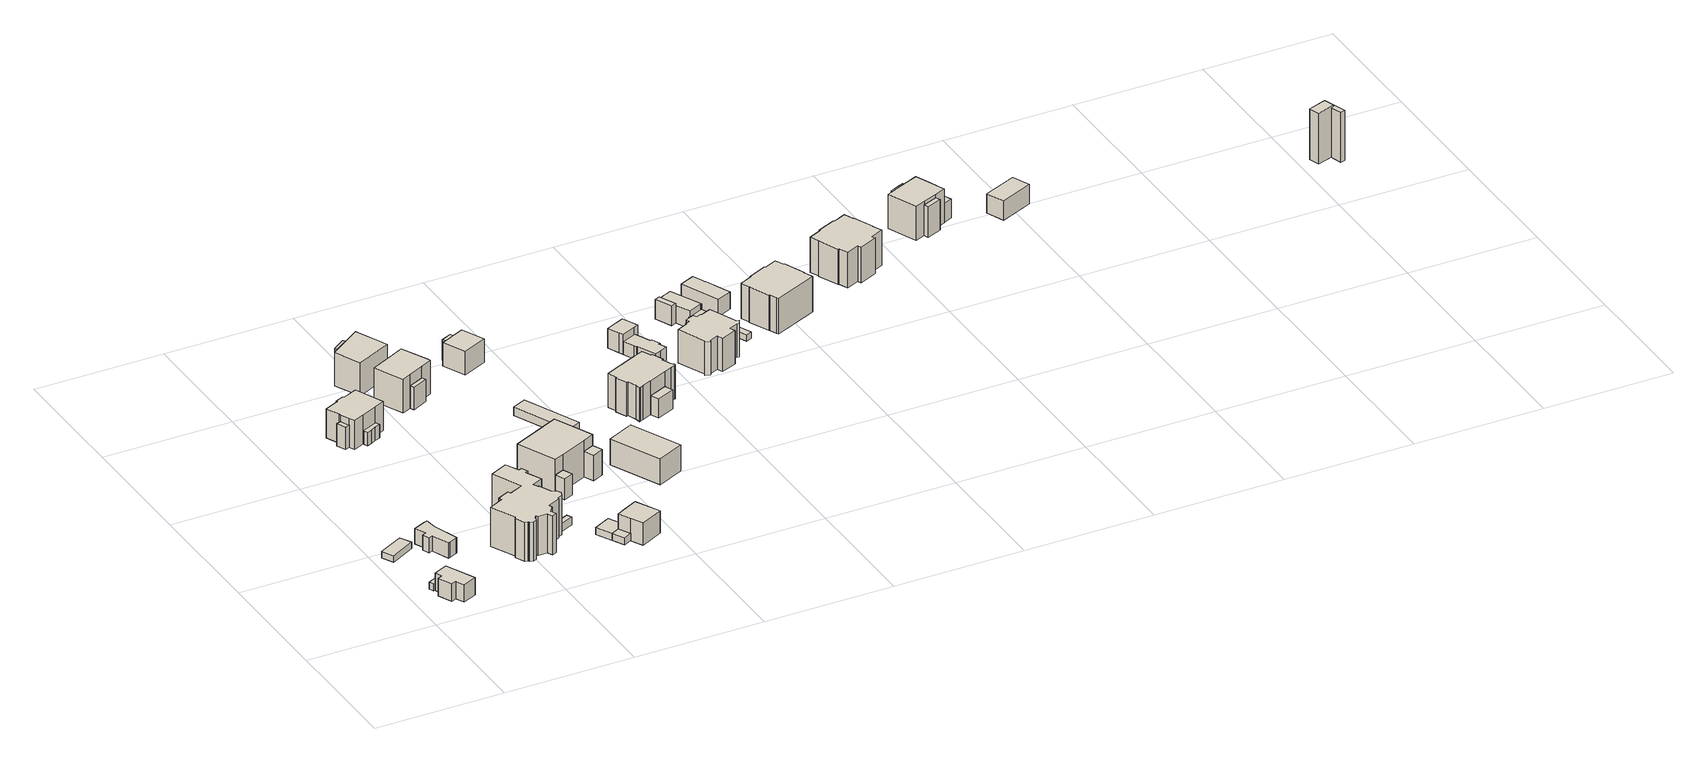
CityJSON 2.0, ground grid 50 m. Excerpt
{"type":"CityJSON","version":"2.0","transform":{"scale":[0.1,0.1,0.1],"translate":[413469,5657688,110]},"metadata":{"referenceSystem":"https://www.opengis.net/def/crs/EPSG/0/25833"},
"CityObjects":{
"building1":{"type":"Building","attributes":{"Dachtyp_tdc":"tdcPolyFlatRoof","Gemeindeschluessel":14612000,"Dachneigung":20.56,"QualitaetDacherkennung":29,"Geometrietyp2DReferenz":"3000","measuredHeight":3.52,"function":"31001_9998","roofType":"2100"},"geometry":[{"type":"Solid","lod":"1","boundaries":[[[[0,1,2,3,4]],[[5,6,7,8,9]],[[4,6,5,0]],[[3,7,6,4]],[[2,8,7,3]],[[1,9,8,2]],[[0,5,9,1]]]]}]},
"building2":{"type":"Building","attributes":{"Dachtyp_tdc":"tdcFreeFormRoof","Gemeindeschluessel":14612000,"Dachneigung":43.77,"QualitaetDacherkennung":44,"Geometrietyp2DReferenz":"3000","measuredHeight":8.35,"function":"31001_9998","roofType":"5000"},"geometry":[{"type":"Solid","lod":"1","boundaries":[[[[10,11,12,13,14,15,16,17,18]],[[19,20,9,8,21,22,23,24,25]],[[18,20,19,10]],[[17,9,20,18]],[[16,8,9,17]],[[15,21,8,16]],[[14,22,21,15]],[[13,23,22,14]],[[12,24,23,13]],[[11,25,24,12]],[[10,19,25,11]]]]}]},
"building3":{"type":"Building","attributes":{"Dachtyp_tdc":"tdcPolyFlatRoof","Gemeindeschluessel":14612000,"Dachneigung":4.16,"QualitaetDacherkennung":84,"Geometrietyp2DReferenz":"3000","measuredHeight":2.91,"function":"31001_9998","roofType":"2100"},"geometry":[{"type":"Solid","lod":"1","boundaries":[[[[26,27,28,29]],[[30,31,32,33]],[[29,31,30,26]],[[28,32,31,29]],[[27,33,32,28]],[[26,30,33,27]]]]}]},
"building4":{"type":"Building","attributes":{"Dachtyp_tdc":"tdcHipRoof","Gemeindeschluessel":14612000,"Dachneigung":20.21,"QualitaetDacherkennung":88,"Geometrietyp2DReferenz":"3000","measuredHeight":6.86,"function":"31001_9998","roofType":"3200"},"geometry":[{"type":"Solid","lod":"1","boundaries":[[[[34,35,36,37,38,39,40,41,42,43,44,45,46,47]],[[48,49,50,51,52,53,54,55,56,57,58,59,60,61]],[[47,49,48,34]],[[46,50,49,47]],[[45,51,50,46]],[[44,52,51,45]],[[43,53,52,44]],[[42,54,53,43]],[[41,55,54,42]],[[40,56,55,41]],[[39,57,56,40]],[[38,58,57,39]],[[37,59,58,38]],[[36,60,59,37]],[[35,61,60,36]],[[34,48,61,35]]]]}]},
"building5":{"type":"Building","attributes":{"Dachtyp_tdc":"tdcFreeFormRoof","Gemeindeschluessel":14612000,"Dachneigung":15.91,"QualitaetDacherkennung":22,"Geometrietyp2DReferenz":"3000","measuredHeight":18.52,"function":"31001_9998","roofType":"5000"},"geometry":[{"type":"Solid","lod":"1","boundaries":[[[[62,63,64,65,66,67,68,69,70,71,72,73,74,75,76,77,78,79,80,81,82,83,84,85,86,87,88,89,90,91,92,93,94,95,96,97,98,99,100,101,102]],[[103,104,105,106,107,108,109,110,111,112,113,114,115,116,117,118,119,120,121,122,123,124,125,126,127,128,129,130,131,132,133,134,135,136,137,138,139,140,141,142,143]],[[102,104,103,62]],[[101,105,104,102]],[[100,106,105,101]],[[99,107,106,100]],[[98,108,107,99]],[[97,109,108,98]],[[96,110,109,97]],[[95,111,110,96]],[[94,112,111,95]],[[93,113,112,94]],[[92,114,113,93]],[[91,115,114,92]],[[90,116,115,91]],[[89,117,116,90]],[[88,118,117,89]],[[87,119,118,88]],[[86,120,119,87]],[[85,121,120,86]],[[84,122,121,85]],[[83,123,122,84]],[[82,124,123,83]],[[81,125,124,82]],[[80,126,125,81]],[[79,127,126,80]],[[78,128,127,79]],[[77,129,128,78]],[[76,130,129,77]],[[75,131,130,76]],[[74,132,131,75]],[[73,133,132,74]],[[72,134,133,73]],[[71,135,134,72]],[[70,136,135,71]],[[69,137,136,70]],[[68,138,137,69]],[[67,139,138,68]],[[66,140,139,67]],[[65,141,140,66]],[[64,142,141,65]],[[63,143,142,64]],[[62,103,143,63]]]]}]},
"building6":{"type":"Building","attributes":{"Gemeindeschluessel":14612000,"Geometrietyp2DReferenz":"3000","function":"31001_9998","roofType":"9999"},"children":["building6-1","building6-2","building6-3","building6-4"]},
"building6-1":{"type":"BuildingPart","attributes":{"Dachtyp_tdc":"tdcGableRoof","Dachneigung":26.02,"QualitaetDacherkennung":55,"Geometrietyp2DReferenz":"3000","measuredHeight":13.45,"roofType":"3100"},"parents":["building6"],"geometry":[{"type":"Solid","lod":"1","boundaries":[[[[144,145,146,147,148,149,150,151,152,153,154,155,156,157,158]],[[159,160,161,162,163,164,165,166,167,168,169,170,171,172,173]],[[158,160,159,144]],[[157,161,160,158]],[[156,162,161,157]],[[155,163,162,156]],[[154,164,163,155]],[[153,165,164,154]],[[152,166,165,153]],[[151,167,166,152]],[[150,168,167,151]],[[149,169,168,150]],[[148,170,169,149]],[[147,171,170,148]],[[146,172,171,147]],[[145,173,172,146]],[[144,159,173,145]]]]}]},
"building6-2":{"type":"BuildingPart","attributes":{"Dachtyp_tdc":"tdcFreeFormRoof","Dachneigung":41.97,"QualitaetDacherkennung":8,"Geometrietyp2DReferenz":"3000","measuredHeight":5.79,"roofType":"5000"},"parents":["building6"],"geometry":[{"type":"Solid","lod":"1","boundaries":[[[[174,175,176,177,178,179,180,181]],[[182,183,184,185,186,187,167,166]],[[181,183,182,174]],[[180,184,183,181]],[[179,185,184,180]],[[178,186,185,179]],[[177,187,186,178]],[[176,167,187,177]],[[175,166,167,176]],[[174,182,166,175]]]]}]},
"building6-3":{"type":"BuildingPart","attributes":{"Dachtyp_tdc":"tdcPolyFlatRoof","Dachneigung":24.09,"QualitaetDacherkennung":63,"Geometrietyp2DReferenz":"3000","measuredHeight":9.37,"roofType":"2100"},"parents":["building6"],"geometry":[{"type":"Solid","lod":"1","boundaries":[[[[188,189,190,191]],[[169,192,193,170]],[[191,192,169,188]],[[190,193,192,191]],[[189,170,193,190]],[[188,169,170,189]]]]}]},
"building6-4":{"type":"BuildingPart","attributes":{"Dachtyp_tdc":"tdcPolyFlatRoof","Dachneigung":41.76,"QualitaetDacherkennung":50,"Geometrietyp2DReferenz":"3000","measuredHeight":10.11,"roofType":"2100"},"parents":["building6"],"geometry":[{"type":"Solid","lod":"1","boundaries":[[[[194,195,196,197,198]],[[199,200,201,163,162]],[[198,200,199,194]],[[197,201,200,198]],[[196,163,201,197]],[[195,162,163,196]],[[194,199,162,195]]]]}]},
"building7":{"type":"Building","attributes":{"Dachtyp_tdc":"tdcPolyFlatRoof","Gemeindeschluessel":14612000,"Dachneigung":0,"QualitaetDacherkennung":54,"Geometrietyp2DReferenz":"3000","measuredHeight":3.07,"function":"31001_9998","roofType":"1000"},"geometry":[{"type":"Solid","lod":"1","boundaries":[[[[202,203,204,205]],[[206,114,113,207]],[[205,114,206,202]],[[204,113,114,205]],[[203,207,113,204]],[[202,206,207,203]]]]}]},
"building8":{"type":"Building","attributes":{"Dachtyp_tdc":"tdcPolyFlatRoof","Gemeindeschluessel":14612000,"Dachneigung":3.71,"QualitaetDacherkennung":49,"Geometrietyp2DReferenz":"3000","measuredHeight":2.91,"function":"31001_9998","roofType":"2100"},"geometry":[{"type":"Solid","lod":"1","boundaries":[[[[208,209,210,211]],[[212,213,214,215]],[[211,213,212,208]],[[210,214,213,211]],[[209,215,214,210]],[[208,212,215,209]]]]}]},
"building9":{"type":"Building","attributes":{"Dachtyp_tdc":"tdcPolyFlatRoof","Gemeindeschluessel":14612000,"Dachneigung":0,"QualitaetDacherkennung":72,"Geometrietyp2DReferenz":"3000","measuredHeight":2.84,"function":"31001_9998","roofType":"1000"},"geometry":[{"type":"Solid","lod":"1","boundaries":[[[[216,217,218,219,220]],[[221,222,223,224,225]],[[220,222,221,216]],[[219,223,222,220]],[[218,224,223,219]],[[217,225,224,218]],[[216,221,225,217]]]]}]},
"building10":{"type":"Building","attributes":{"Gemeindeschluessel":14612000,"Geometrietyp2DReferenz":"3000","function":"31001_9998","roofType":"9999"},"children":["building10-1","building10-2","building10-3"]},
"building10-1":{"type":"BuildingPart","attributes":{"Dachtyp_tdc":"tdcFreeFormRoof","Dachneigung":70.62,"QualitaetDacherkennung":31,"Geometrietyp2DReferenz":"3000","measuredHeight":10.01,"roofType":"5000"},"parents":["building10"],"geometry":[{"type":"Solid","lod":"1","boundaries":[[[[226,227,228,229]],[[230,231,232,233]],[[229,231,230,226]],[[228,232,231,229]],[[227,233,232,228]],[[226,230,233,227]]]]}]},
"building10-2":{"type":"BuildingPart","attributes":{"Dachtyp_tdc":"tdcCutGableRoof","Dachneigung":3.38,"QualitaetDacherkennung":76,"Geometrietyp2DReferenz":"3000","measuredHeight":12.92,"roofType":"9999"},"parents":["building10"],"geometry":[{"type":"Solid","lod":"1","boundaries":[[[[234,235,236,237]],[[238,239,240,241]],[[237,238,241,234]],[[236,239,238,237]],[[235,240,239,236]],[[234,241,240,235]]]]}]},
"building10-3":{"type":"BuildingPart","attributes":{"Dachtyp_tdc":"tdcTentRoof","Dachneigung":30.17,"QualitaetDacherkennung":74,"Geometrietyp2DReferenz":"3000","measuredHeight":15.48,"roofType":"3500"},"parents":["building10"],"geometry":[{"type":"Solid","lod":"1","boundaries":[[[[242,243,244,245,246,247,248,249]],[[240,250,230,233,251,252,253,241]],[[248,250,240,249]],[[247,230,250,248]],[[246,233,230,247]],[[245,251,233,246]],[[244,252,251,245]],[[243,253,252,244]],[[242,241,253,243]],[[249,240,241,242]]]]}]},
"building11":{"type":"Building","attributes":{"Dachtyp_tdc":"tdcFreeFormRoof","Gemeindeschluessel":14612000,"Dachneigung":40.89,"QualitaetDacherkennung":74,"Geometrietyp2DReferenz":"3000","measuredHeight":11.17,"function":"31001_9998","roofType":"5000"},"geometry":[{"type":"Solid","lod":"1","boundaries":[[[[254,255,256,257,258,259]],[[260,261,225,224,262,263]],[[259,261,260,254]],[[258,225,261,259]],[[257,224,225,258]],[[256,262,224,257]],[[255,263,262,256]],[[254,260,263,255]]]]}]},
"building12":{"type":"Building","attributes":{"Gemeindeschluessel":14612000,"Geometrietyp2DReferenz":"3000","function":"31001_9998","roofType":"9999"},"children":["building12-1","building12-2","building12-3"]},
"building12-1":{"type":"BuildingPart","attributes":{"Dachtyp_tdc":"tdcPolyFlatRoof","Dachneigung":0,"QualitaetDacherkennung":44,"Geometrietyp2DReferenz":"3000","measuredHeight":8.91,"roofType":"1000"},"parents":["building12"],"geometry":[{"type":"Solid","lod":"1","boundaries":[[[[264,265,266,267]],[[268,269,270,271]],[[267,269,268,264]],[[266,270,269,267]],[[265,271,270,266]],[[264,268,271,265]]]]}]},
"building12-2":{"type":"BuildingPart","attributes":{"Dachtyp_tdc":"tdcTentRoof","Dachneigung":32.25,"QualitaetDacherkennung":84,"Geometrietyp2DReferenz":"3000","measuredHeight":15.64,"roofType":"3500"},"parents":["building12"],"geometry":[{"type":"Solid","lod":"1","boundaries":[[[[272,273,274,275,276,277,278,279]],[[280,281,282,283,268,271,284,285]],[[279,281,280,272]],[[278,282,281,279]],[[277,283,282,278]],[[276,268,283,277]],[[275,271,268,276]],[[274,284,271,275]],[[273,285,284,274]],[[272,280,285,273]]]]}]},
"building12-3":{"type":"BuildingPart","attributes":{"Dachtyp_tdc":"tdcFreeFormRoof","Dachneigung":70.34,"QualitaetDacherkennung":28,"Geometrietyp2DReferenz":"3000","measuredHeight":10.35,"roofType":"5000"},"parents":["building12"],"geometry":[{"type":"Solid","lod":"1","boundaries":[[[[286,287,288,289]],[[281,290,291,282]],[[289,290,281,286]],[[288,291,290,289]],[[287,282,291,288]],[[286,281,282,287]]]]}]},
"building13":{"type":"Building","attributes":{"Gemeindeschluessel":14612000,"Geometrietyp2DReferenz":"3000","function":"31001_9998","roofType":"9999"},"children":["building13-1","building13-2","building13-3"]},
"building13-1":{"type":"BuildingPart","attributes":{"Dachtyp_tdc":"tdcGableRoof","Dachneigung":64.77,"QualitaetDacherkennung":16,"Geometrietyp2DReferenz":"3000","measuredHeight":10.76,"roofType":"3100"},"parents":["building13"],"geometry":[{"type":"Solid","lod":"1","boundaries":[[[[292,293,294,295]],[[296,297,298,299]],[[295,297,296,292]],[[294,298,297,295]],[[293,299,298,294]],[[292,296,299,293]]]]}]},
"building13-2":{"type":"BuildingPart","attributes":{"Dachtyp_tdc":"tdcFreeFormRoof","Dachneigung":32.51,"QualitaetDacherkennung":11,"Geometrietyp2DReferenz":"3000","measuredHeight":10.85,"roofType":"5000"},"parents":["building13"],"geometry":[{"type":"Solid","lod":"1","boundaries":[[[[300,301,302,303]],[[304,305,306,307]],[[303,305,304,300]],[[302,306,305,303]],[[301,307,306,302]],[[300,304,307,301]]]]}]},
"building13-3":{"type":"BuildingPart","attributes":{"Dachtyp_tdc":"tdcHipRoof","Dachneigung":24.3,"QualitaetDacherkennung":69,"Geometrietyp2DReferenz":"3000","measuredHeight":16.59,"roofType":"3200"},"parents":["building13"],"geometry":[{"type":"Solid","lod":"1","boundaries":[[[[308,309,310,311,312,313]],[[314,304,307,296,299,315]],[[313,304,314,308]],[[312,307,304,313]],[[311,296,307,312]],[[310,299,296,311]],[[309,315,299,310]],[[308,314,315,309]]]]}]},
"building14":{"type":"Building","attributes":{"Dachtyp_tdc":"tdcPolyFlatRoof","Gemeindeschluessel":14612000,"Dachneigung":0,"QualitaetDacherkennung":86,"Geometrietyp2DReferenz":"3000","measuredHeight":3.41,"function":"31001_9998","roofType":"1000"},"geometry":[{"type":"Solid","lod":"1","boundaries":[[[[316,317,318,319]],[[320,321,322,323]],[[319,321,320,316]],[[318,322,321,319]],[[317,323,322,318]],[[316,320,323,317]]]]}]},
"building15":{"type":"Building","attributes":{"Dachtyp_tdc":"tdcHipRoof","Gemeindeschluessel":14612000,"Dachneigung":47.22,"QualitaetDacherkennung":74,"Geometrietyp2DReferenz":"3000","measuredHeight":13.51,"function":"31001_9998","roofType":"3200"},"geometry":[{"type":"Solid","lod":"1","boundaries":[[[[324,325,326,327]],[[328,329,330,331]],[[327,329,328,324]],[[326,330,329,327]],[[325,331,330,326]],[[324,328,331,325]]]]}]},
"building16":{"type":"Building","attributes":{"Gemeindeschluessel":14612000,"Geometrietyp2DReferenz":"3000","function":"31001_9998","roofType":"9999"},"children":["building16-1","building16-2"]},
"building16-1":{"type":"BuildingPart","attributes":{"Dachtyp_tdc":"tdcTentRoof","Dachneigung":36.42,"QualitaetDacherkennung":58,"Geometrietyp2DReferenz":"3000","measuredHeight":11.42,"roofType":"3500"},"parents":["building16"],"geometry":[{"type":"Solid","lod":"1","boundaries":[[[[332,333,334,335,336,337]],[[338,339,340,341,342,343]],[[337,339,338,332]],[[336,340,339,337]],[[335,341,340,336]],[[334,342,341,335]],[[333,343,342,334]],[[332,338,343,333]]]]}]},
"building16-2":{"type":"BuildingPart","attributes":{"Dachtyp_tdc":"tdcGableRoof","Dachneigung":28.04,"QualitaetDacherkennung":57,"Geometrietyp2DReferenz":"3000","measuredHeight":8.72,"roofType":"3100"},"parents":["building16"],"geometry":[{"type":"Solid","lod":"1","boundaries":[[[[344,345,346,347]],[[341,348,349,342]],[[347,348,341,344]],[[346,349,348,347]],[[345,342,349,346]],[[344,341,342,345]]]]}]},
"building17":{"type":"Building","attributes":{"Gemeindeschluessel":14612000,"Geometrietyp2DReferenz":"3000","function":"31001_9998","roofType":"9999"},"children":["building17-1","building17-2","building17-3"]},
"building17-1":{"type":"BuildingPart","attributes":{"Dachtyp_tdc":"tdcFreeFormRoof","Dachneigung":30.66,"QualitaetDacherkennung":20,"Geometrietyp2DReferenz":"3000","measuredHeight":8.19,"roofType":"5000"},"parents":["building17"],"geometry":[{"type":"Solid","lod":"1","boundaries":[[[[350,351,352,353,354,355,356,357]],[[358,359,360,361,362,363,364,365]],[[357,359,358,350]],[[356,360,359,357]],[[355,361,360,356]],[[354,362,361,355]],[[353,363,362,354]],[[352,364,363,353]],[[351,365,364,352]],[[350,358,365,351]]]]}]},
"building17-2":{"type":"BuildingPart","attributes":{"Dachtyp_tdc":"tdcHipRoof","Dachneigung":20.96,"QualitaetDacherkennung":72,"Geometrietyp2DReferenz":"3000","measuredHeight":15.05,"roofType":"3200"},"parents":["building17"],"geometry":[{"type":"Solid","lod":"1","boundaries":[[[[366,367,368,369,370,371,372,373,374,375,376,377,378,379,380,381,382,383,384,385,386,387,388,389,390]],[[391,392,393,394,395,396,397,398,399,400,401,402,364,362,403,404,405,406,407,408,409,410,411,412,413]],[[390,392,391,366]],[[389,393,392,390]],[[388,394,393,389]],[[387,395,394,388]],[[386,396,395,387]],[[385,397,396,386]],[[384,398,397,385]],[[383,399,398,384]],[[382,400,399,383]],[[381,401,400,382]],[[380,402,401,381]],[[379,364,402,380]],[[378,362,364,379]],[[377,403,362,378]],[[376,404,403,377]],[[375,405,404,376]],[[374,406,405,375]],[[373,407,406,374]],[[372,408,407,373]],[[371,409,408,372]],[[370,410,409,371]],[[369,411,410,370]],[[368,412,411,369]],[[367,413,412,368]],[[366,391,413,367]]]]}]},
"building17-3":{"type":"BuildingPart","attributes":{"Dachtyp_tdc":"tdcPolyFlatRoof","Dachneigung":19.64,"QualitaetDacherkennung":49,"Geometrietyp2DReferenz":"3000","measuredHeight":12.66,"roofType":"2100"},"parents":["building17"],"geometry":[{"type":"Solid","lod":"1","boundaries":[[[[414,415,416,417,418]],[[419,392,391,413,420]],[[418,392,419,414]],[[417,391,392,418]],[[416,413,391,417]],[[415,420,413,416]],[[414,419,420,415]]]]}]},
"building18":{"type":"Building","attributes":{"Gemeindeschluessel":14612000,"Geometrietyp2DReferenz":"3000","function":"31001_9998","roofType":"9999"},"children":["building18-1","building18-2"]},
"building18-1":{"type":"BuildingPart","attributes":{"Dachtyp_tdc":"tdcCutTentRoof","Dachneigung":61.1,"QualitaetDacherkennung":78,"Geometrietyp2DReferenz":"3000","measuredHeight":9.55,"roofType":"9999"},"parents":["building18"],"geometry":[{"type":"Solid","lod":"1","boundaries":[[[[421,422,423,424,425,426]],[[427,428,429,430,431,432]],[[426,427,432,421]],[[425,428,427,426]],[[424,429,428,425]],[[423,430,429,424]],[[422,431,430,423]],[[421,432,431,422]]]]}]},
"building18-2":{"type":"BuildingPart","attributes":{"Dachtyp_tdc":"tdcGableRoof","Dachneigung":17.95,"QualitaetDacherkennung":80,"Geometrietyp2DReferenz":"3000","measuredHeight":5.86,"roofType":"3100"},"parents":["building18"],"geometry":[{"type":"Solid","lod":"1","boundaries":[[[[433,434,435,436,437,438,439,440,441,442,443,444,445,446]],[[447,448,449,450,451,452,453,454,455,456,432,457,431,458]],[[446,448,447,433]],[[445,449,448,446]],[[444,450,449,445]],[[443,451,450,444]],[[442,452,451,443]],[[441,453,452,442]],[[440,454,453,441]],[[439,455,454,440]],[[438,456,455,439]],[[437,432,456,438]],[[436,457,432,437]],[[435,431,457,436]],[[434,458,431,435]],[[433,447,458,434]]]]}]},
"building19":{"type":"Building","attributes":{"Dachtyp_tdc":"tdcFreeFormRoof","Gemeindeschluessel":14612000,"Dachneigung":21.72,"QualitaetDacherkennung":67,"Geometrietyp2DReferenz":"3000","measuredHeight":14.67,"function":"31001_9998","roofType":"5000"},"geometry":[{"type":"Solid","lod":"1","boundaries":[[[[459,460,461,462,463,464,465,466,467,468,469,470,471,472,473,474,475,476,477,478,479,480]],[[481,482,483,484,485,486,487,488,489,490,491,492,493,494,495,496,497,498,499,500,501,502]],[[480,482,481,459]],[[479,483,482,480]],[[478,484,483,479]],[[477,485,484,478]],[[476,486,485,477]],[[475,487,486,476]],[[474,488,487,475]],[[473,489,488,474]],[[472,490,489,473]],[[471,491,490,472]],[[470,492,491,471]],[[469,493,492,470]],[[468,494,493,469]],[[467,495,494,468]],[[466,496,495,467]],[[465,497,496,466]],[[464,498,497,465]],[[463,499,498,464]],[[462,500,499,463]],[[461,501,500,462]],[[460,502,501,461]],[[459,481,502,460]]]]}]},
"building20":{"type":"Building","attributes":{"Gemeindeschluessel":14612000,"Geometrietyp2DReferenz":"3000","function":"31001_9998","roofType":"9999"},"children":["building20-1","building20-2","building20-3"]},
"building20-1":{"type":"BuildingPart","attributes":{"Dachtyp_tdc":"tdcFreeFormRoof","Dachneigung":57.49,"QualitaetDacherkennung":11,"Geometrietyp2DReferenz":"3000","measuredHeight":9.53,"roofType":"5000"},"parents":["building20"],"geometry":[{"type":"Solid","lod":"1","boundaries":[[[[503,504,505,506,507,508,509,510,511]],[[512,513,514,515,516,517,518,519,520]],[[511,513,512,503]],[[510,514,513,511]],[[509,515,514,510]],[[508,516,515,509]],[[507,517,516,508]],[[506,518,517,507]],[[505,519,518,506]],[[504,520,519,505]],[[503,512,520,504]]]]}]},
"building20-2":{"type":"BuildingPart","attributes":{"Dachtyp_tdc":"tdcHipAndGableRoof","Dachneigung":12.05,"QualitaetDacherkennung":75,"Geometrietyp2DReferenz":"3000","measuredHeight":5.59,"roofType":"5000"},"parents":["building20"],"geometry":[{"type":"Solid","lod":"1","boundaries":[[[[521,522,523,524,525,526,527]],[[528,529,530,531,532,512,520]],[[527,528,520,521]],[[526,529,528,527]],[[525,530,529,526]],[[524,531,530,525]],[[523,532,531,524]],[[522,512,532,523]],[[521,520,512,522]]]]}]},
"building20-3":{"type":"BuildingPart","attributes":{"Dachtyp_tdc":"tdcCutGableRoof","Dachneigung":54.41,"QualitaetDacherkennung":42,"Geometrietyp2DReferenz":"3000","measuredHeight":9.41,"roofType":"9999"},"parents":["building20"],"geometry":[{"type":"Solid","lod":"1","boundaries":[[[[533,534,535,536]],[[513,537,538,514]],[[536,537,513,533]],[[535,538,537,536]],[[534,514,538,535]],[[533,513,514,534]]]]}]},
"building21":{"type":"Building","attributes":{"Dachtyp_tdc":"tdcPolyFlatRoof","Gemeindeschluessel":14612000,"Dachneigung":4.94,"QualitaetDacherkennung":71,"Geometrietyp2DReferenz":"3000","measuredHeight":2.8,"function":"31001_9998","roofType":"2100"},"geometry":[{"type":"Solid","lod":"1","boundaries":[[[[539,540,541,542,543,544]],[[545,546,547,548,549,550]],[[544,546,545,539]],[[543,547,546,544]],[[542,548,547,543]],[[541,549,548,542]],[[540,550,549,541]],[[539,545,550,540]]]]}]},
"building22":{"type":"Building","attributes":{"Dachtyp_tdc":"tdcHipRoof","Gemeindeschluessel":14612000,"Dachneigung":24.43,"QualitaetDacherkennung":88,"Geometrietyp2DReferenz":"3000","measuredHeight":7.69,"function":"31001_9998","roofType":"3200"},"geometry":[{"type":"Solid","lod":"1","boundaries":[[[[551,552,553,554,555,556,557,558,559,560]],[[561,562,563,564,565,566,567,568,569,570]],[[560,562,561,551]],[[559,563,562,560]],[[558,564,563,559]],[[557,565,564,558]],[[556,566,565,557]],[[555,567,566,556]],[[554,568,567,555]],[[553,569,568,554]],[[552,570,569,553]],[[551,561,570,552]]]]}]},
"building23":{"type":"Building","attributes":{"Dachtyp_tdc":"tdcHipRoof","Gemeindeschluessel":14612000,"Dachneigung":24.8,"QualitaetDacherkennung":85,"Geometrietyp2DReferenz":"3000","measuredHeight":16.02,"function":"31001_9998","roofType":"3200"},"geometry":[{"type":"Solid","lod":"1","boundaries":[[[[571,572,573,574,575,576,577,578,579,580,581,582,583,584,585,586,587,588]],[[589,590,591,592,593,594,595,596,597,598,599,600,601,602,603,604,605,606]],[[588,590,589,571]],[[587,591,590,588]],[[586,592,591,587]],[[585,593,592,586]],[[584,594,593,585]],[[583,595,594,584]],[[582,596,595,583]],[[581,597,596,582]],[[580,598,597,581]],[[579,599,598,580]],[[578,600,599,579]],[[577,601,600,578]],[[576,602,601,577]],[[575,603,602,576]],[[574,604,603,575]],[[573,605,604,574]],[[572,606,605,573]],[[571,589,606,572]]]]}]},
"building24":{"type":"Building","attributes":{"Dachtyp_tdc":"tdcFreeFormRoof","Gemeindeschluessel":14612000,"Dachneigung":24.66,"QualitaetDacherkennung":67,"Geometrietyp2DReferenz":"3000","measuredHeight":16.37,"function":"31001_9998","roofType":"5000"},"geometry":[{"type":"Solid","lod":"1","boundaries":[[[[607,608,609,610,611,612,613,614,615,616,617,618,619,620,621,622,623,624,625,626,627]],[[628,629,630,631,632,633,634,635,636,637,638,639,640,641,642,643,644,645,646,647,648]],[[627,629,628,607]],[[626,630,629,627]],[[625,631,630,626]],[[624,632,631,625]],[[623,633,632,624]],[[622,634,633,623]],[[621,635,634,622]],[[620,636,635,621]],[[619,637,636,620]],[[618,638,637,619]],[[617,639,638,618]],[[616,640,639,617]],[[615,641,640,616]],[[614,642,641,615]],[[613,643,642,614]],[[612,644,643,613]],[[611,645,644,612]],[[610,646,645,611]],[[609,647,646,610]],[[608,648,647,609]],[[607,628,648,608]]]]}]},
"building25":{"type":"Building","attributes":{"Gemeindeschluessel":14612000,"Geometrietyp2DReferenz":"3000","function":"31001_9998","roofType":"9999"},"children":["building25-1","building25-2","building25-3","building25-4"]},
"building25-1":{"type":"BuildingPart","attributes":{"Dachtyp_tdc":"tdcPolyFlatRoof","Dachneigung":3.27,"QualitaetDacherkennung":62,"Geometrietyp2DReferenz":"3000","measuredHeight":12.29,"roofType":"2100"},"parents":["building25"],"geometry":[{"type":"Solid","lod":"1","boundaries":[[[[649,650,651,652]],[[653,654,655,656]],[[652,654,653,649]],[[651,655,654,652]],[[650,656,655,651]],[[649,653,656,650]]]]}]},
"building25-2":{"type":"BuildingPart","attributes":{"Dachtyp_tdc":"tdcPolyFlatRoof","Dachneigung":6.11,"QualitaetDacherkennung":75,"Geometrietyp2DReferenz":"3000","measuredHeight":12.37,"roofType":"2100"},"parents":["building25"],"geometry":[{"type":"Solid","lod":"1","boundaries":[[[[657,658,659,660,661,662]],[[663,664,665,666,667,668]],[[661,664,663,662]],[[660,665,664,661]],[[659,666,665,660]],[[658,667,666,659]],[[657,668,667,658]],[[662,663,668,657]]]]}]},
"building25-3":{"type":"BuildingPart","attributes":{"Dachtyp_tdc":"tdcHipRoof","Dachneigung":25.67,"QualitaetDacherkennung":84,"Geometrietyp2DReferenz":"3000","measuredHeight":15.14,"roofType":"3200"},"parents":["building25"],"geometry":[{"type":"Solid","lod":"1","boundaries":[[[[669,670,671,672,673,674,675,676,677,678,679]],[[654,680,681,682,664,663,683,684,685,686,655]],[[678,680,654,679]],[[677,681,680,678]],[[676,682,681,677]],[[675,664,682,676]],[[674,663,664,675]],[[673,683,663,674]],[[672,684,683,673]],[[671,685,684,672]],[[670,686,685,671]],[[669,655,686,670]],[[679,654,655,669]]]]}]},
"building25-4":{"type":"BuildingPart","attributes":{"Dachtyp_tdc":"tdcFreeFormRoof","Dachneigung":24.08,"QualitaetDacherkennung":18,"Geometrietyp2DReferenz":"3000","measuredHeight":8.07,"roofType":"5000"},"parents":["building25"],"geometry":[{"type":"Solid","lod":"1","boundaries":[[[[687,688,689,690]],[[691,692,693,685]],[[690,692,691,687]],[[689,693,692,690]],[[688,685,693,689]],[[687,691,685,688]]]]}]},
"building26":{"type":"Building","attributes":{"Dachtyp_tdc":"tdcPolyFlatRoof","Gemeindeschluessel":14612000,"Dachneigung":0,"QualitaetDacherkennung":14,"Geometrietyp2DReferenz":"3000","measuredHeight":7.74,"function":"31001_9998","roofType":"1000"},"geometry":[{"type":"Solid","lod":"1","boundaries":[[[[694,695,696,697]],[[698,699,700,701]],[[697,699,698,694]],[[696,700,699,697]],[[695,701,700,696]],[[694,698,701,695]]]]}]},
"building27":{"type":"Building","attributes":{"Gemeindeschluessel":14612000,"Geometrietyp2DReferenz":"3000","function":"31001_9998","roofType":"9999"},"children":["building27-1","building27-2"]},
"building27-1":{"type":"BuildingPart","attributes":{"Dachtyp_tdc":"tdcFreeFormRoof","Dachneigung":56.15,"QualitaetDacherkennung":4,"Geometrietyp2DReferenz":"3000","measuredHeight":21.86,"roofType":"5000"},"parents":["building27"],"geometry":[{"type":"Solid","lod":"1","boundaries":[[[[702,703,704,705]],[[706,707,708,709]],[[705,707,706,702]],[[704,708,707,705]],[[703,709,708,704]],[[702,706,709,703]]]]}]},
"building27-2":{"type":"BuildingPart","attributes":{"Dachtyp_tdc":"tdcFreeFormRoof","Dachneigung":66.01,"QualitaetDacherkennung":14,"Geometrietyp2DReferenz":"3000","measuredHeight":21.02,"roofType":"5000"},"parents":["building27"],"geometry":[{"type":"Solid","lod":"1","boundaries":[[[[710,711,712,713]],[[714,715,716,717]],[[713,715,714,710]],[[712,716,715,713]],[[711,717,716,712]],[[710,714,717,711]]]]}]}
},
"vertices":[
[54,119,93],[60,121,93],[91,136,93],[82,155,93],[46,138,93],[54,119,65],[46,138,65],[82,155,65],[91,136,65],[60,121,65],
[53,85,134],[77,31,134],[97,40,134],[113,7,134],[167,32,134],[114,146,134],[91,136,134],[60,121,134],[72,94,134],[53,85,65],[72,94,65],[114,146,65],[167,32,65],[113,7,65],[97,40,65],[77,31,65],
[5,409,81],[28,364,81],[123,414,81],[100,458,81],[5,409,55],[100,458,55],[123,414,55],[28,364,55],
[213,418,116],[208,458,116],[206,462,116],[199,459,116],[198,459,116],[148,437,116],[166,394,116],[152,388,116],[164,361,116],[178,367,116],[206,300,116],[213,303,116],[243,316,116],[247,318,116],[213,418,55],[247,318,55],[243,316,55],[213,303,55],[206,300,55],[178,367,55],[164,361,55],[152,388,55],[166,394,55],[148,437,55],[198,459,55],[199,459,55],[206,462,55],[208,458,55],
[547,534,205],[478,501,205],[532,387,205],[477,361,205],[472,373,205],[426,351,205],[431,339,205],[373,311,205],[418,217,205],[413,208,205],[431,170,205],[442,166,205],[444,167,205],[446,162,205],[458,158,205],[471,164,205],[476,176,205],[474,181,205],[481,184,205],[484,194,205],[489,183,205],[525,184,205],[535,163,205],[553,171,205],[543,192,205],[560,216,205],[555,228,205],[603,251,205],[606,258,205],[623,266,205],[631,284,205],[623,302,205],[607,306,205],[583,357,205],[580,356,205],[571,375,205],[613,395,205],[584,456,205],[596,462,205],[584,487,205],[572,482,205],[547,534,49],[572,482,49],[584,487,49],[596,462,49],[584,456,49],[613,395,49],[571,375,49],[580,356,49],[583,357,49],[607,306,49],[623,302,49],[631,284,49],[623,266,49],[606,258,49],[603,251,49],[555,228,49],[560,216,49],[543,192,49],[553,171,49],[535,163,49],[525,184,49],[489,183,49],[484,194,49],[481,184,49],[474,181,49],[476,176,49],[471,164,49],[458,158,49],[446,162,49],[444,167,49],[442,166,49],[431,170,49],[413,208,49],[418,217,49],[373,311,49],[431,339,49],[426,351,49],[472,373,49],[477,361,49],[532,387,49],[478,501,49],
[256,1221,170],[258,1216,170],[203,1192,170],[226,1140,170],[228,1135,170],[243,1101,170],[252,1079,170],[295,1098,170],[355,1125,170],[397,1143,170],[371,1203,170],[348,1255,170],[294,1232,170],[291,1230,170],[289,1235,170],[256,1221,54],[289,1235,54],[291,1230,54],[294,1232,54],[348,1255,54],[371,1203,54],[397,1143,54],[355,1125,54],[295,1098,54],[252,1079,54],[243,1101,54],[228,1135,54],[226,1140,54],[203,1192,54],[258,1216,54],
[357,1121,108],[355,1125,108],[295,1098,108],[297,1095,108],[303,1081,108],[323,1089,108],[342,1098,108],[363,1107,108],[357,1121,54],[363,1107,54],[342,1098,54],[323,1089,54],[303,1081,54],[297,1095,54],
[243,1101,143],[228,1135,143],[210,1128,143],[225,1093,143],[225,1093,54],[210,1128,54],
[285,1252,145],[294,1232,145],[348,1255,145],[347,1256,145],[338,1276,145],[285,1252,54],[338,1276,54],[347,1256,54],
[683,307,80],[674,326,80],[623,302,80],[631,284,80],[683,307,49],[674,326,49],
[792,124,65],[823,140,65],[799,187,65],[768,171,65],[792,124,37],[768,171,37],[799,187,37],[823,140,37],
[768,171,64],[799,187,64],[833,204,64],[801,265,64],[737,232,64],[768,171,36],[737,232,36],[801,265,36],[833,204,36],[799,187,36],
[508,1543,159],[552,1448,159],[560,1452,159],[515,1546,159],[508,1543,65],[515,1546,65],[560,1452,65],[552,1448,65],
[413,1489,185],[460,1521,185],[447,1539,185],[401,1507,185],[401,1507,65],[447,1539,65],[460,1521,65],[413,1489,65],
[413,1489,198],[377,1464,198],[424,1364,198],[561,1428,198],[552,1448,198],[508,1543,198],[504,1552,198],[460,1521,198],[504,1552,65],[561,1428,65],[424,1364,65],[377,1464,65],
[847,94,125],[935,139,125],[887,231,125],[833,204,125],[799,187,125],[823,140,125],[847,94,36],[823,140,36],[887,231,36],[935,139,36],
[598,1244,153],[538,1216,153],[545,1200,153],[605,1229,153],[598,1244,64],[605,1229,64],[545,1200,64],[538,1216,64],
[588,1378,199],[449,1311,199],[503,1199,199],[538,1216,199],[598,1244,199],[642,1266,199],[637,1277,199],[596,1362,199],[588,1378,64],[596,1362,64],[637,1277,64],[642,1266,64],[503,1199,64],[449,1311,64],
[596,1362,160],[637,1277,160],[646,1281,160],[605,1366,160],[605,1366,64],[646,1281,64],
[756,510,137],[718,493,137],[735,456,137],[773,473,137],[756,510,53],[773,473,53],[735,456,53],[718,493,53],
[906,579,155],[863,559,155],[880,522,155],[923,542,155],[906,579,53],[923,542,53],[880,522,53],[863,559,53],
[838,729,199],[650,643,199],[718,493,199],[756,510,199],[863,559,199],[906,579,199],[838,729,53],[650,643,53],
[932,802,92],[985,826,92],[886,1043,92],[833,1019,92],[932,802,58],[833,1019,58],[886,1043,58],[985,826,58],
[1080,413,143],[1184,461,143],[1093,657,143],[989,608,143],[1080,413,39],[989,608,39],[1093,657,39],[1184,461,39],
[901,1365,157],[861,1453,157],[833,1440,157],[794,1422,157],[765,1409,157],[806,1321,157],[901,1365,63],[806,1321,63],[765,1409,63],[794,1422,63],[833,1440,63],[861,1453,63],
[794,1422,144],[833,1440,144],[822,1464,144],[783,1446,144],[783,1446,63],[822,1464,63],
[1320,832,135],[1321,833,135],[1320,836,135],[1319,835,135],[1247,804,135],[1249,801,135],[1262,772,135],[1333,803,135],[1320,832,59],[1333,803,59],[1262,772,59],[1249,801,59],[1247,804,59],[1319,835,59],[1320,836,59],[1321,833,59],
[1271,972,194],[1184,934,194],[1142,915,194],[1157,879,194],[1152,877,194],[1171,833,194],[1177,835,194],[1191,801,194],[1194,781,194],[1199,784,194],[1212,790,194],[1247,805,194],[1247,804,194],[1320,836,194],[1352,851,194],[1369,857,194],[1371,858,194],[1371,865,194],[1362,873,194],[1346,909,194],[1352,912,194],[1332,956,194],[1327,954,194],[1311,990,194],[1270,972,194],[1271,972,59],[1270,972,59],[1311,990,59],[1327,954,59],[1332,956,59],[1352,912,59],[1346,909,59],[1362,873,59],[1371,865,59],[1371,858,59],[1369,857,59],[1352,851,59],[1247,805,59],[1212,790,59],[1199,784,59],[1194,781,59],[1191,801,59],[1177,835,59],[1171,833,59],[1152,877,59],[1157,879,59],[1142,915,59],[1184,934,59],
[1267,981,184],[1180,943,184],[1184,934,184],[1271,972,184],[1270,972,184],[1267,981,59],[1180,943,59],
[1336,1174,154],[1392,1199,154],[1409,1206,154],[1382,1267,154],[1309,1235,154],[1329,1190,154],[1329,1190,75],[1309,1235,75],[1382,1267,75],[1409,1206,75],[1392,1199,75],[1336,1174,75],
[1420,1136,127],[1394,1194,127],[1392,1199,127],[1364,1186,127],[1336,1174,127],[1355,1129,127],[1360,1120,127],[1363,1122,127],[1396,1049,127],[1420,1060,127],[1449,1072,127],[1435,1102,127],[1442,1105,127],[1427,1138,127],[1420,1136,75],[1427,1138,75],[1442,1105,75],[1435,1102,75],[1449,1072,75],[1420,1060,75],[1396,1049,75],[1363,1122,75],[1360,1120,75],[1355,1129,75],[1364,1186,75],[1394,1194,75],
[1643,1123,195],[1602,1106,195],[1600,1110,195],[1581,1102,195],[1575,1116,195],[1540,1101,195],[1546,1087,195],[1528,1080,195],[1530,1076,195],[1486,1057,195],[1532,950,195],[1529,943,195],[1548,936,195],[1551,943,195],[1585,957,195],[1594,936,195],[1655,961,195],[1646,982,195],[1682,997,195],[1689,994,195],[1697,1012,195],[1689,1015,195],[1643,1123,62],[1689,1015,62],[1697,1012,62],[1689,994,62],[1682,997,62],[1646,982,62],[1655,961,62],[1594,936,62],[1585,957,62],[1551,943,62],[1548,936,62],[1529,943,62],[1532,950,62],[1486,1057,62],[1530,1076,62],[1528,1080,62],[1546,1087,62],[1540,1101,62],[1575,1116,62],[1581,1102,62],[1600,1110,62],[1602,1106,62],
[1616,1215,146],[1669,1239,146],[1672,1240,146],[1653,1282,146],[1645,1298,146],[1615,1362,146],[1588,1350,146],[1560,1337,146],[1590,1272,146],[1616,1215,75],[1590,1272,75],[1560,1337,75],[1588,1350,75],[1615,1362,75],[1645,1298,75],[1653,1282,75],[1672,1240,75],[1669,1239,75],
[1669,1239,126],[1616,1215,126],[1617,1215,126],[1607,1210,126],[1622,1178,126],[1684,1207,126],[1682,1211,126],[1682,1211,75],[1684,1207,75],[1622,1178,75],[1607,1210,75],[1617,1215,75],
[1590,1272,153],[1560,1337,153],[1540,1328,153],[1570,1263,153],[1570,1263,75],[1540,1328,75],
[1705,1085,101],[1730,1097,101],[1749,1054,101],[1771,1064,101],[1705,1210,101],[1658,1188,101],[1705,1085,75],[1658,1188,75],[1705,1210,75],[1771,1064,75],[1749,1054,75],[1730,1097,75],
[1745,1354,153],[1740,1365,153],[1723,1402,153],[1722,1401,153],[1665,1376,153],[1730,1228,153],[1789,1254,153],[1762,1315,153],[1763,1316,153],[1746,1355,153],[1745,1354,84],[1746,1355,84],[1763,1316,84],[1762,1315,84],[1789,1254,84],[1730,1228,84],[1665,1376,84],[1722,1401,84],[1723,1402,84],[1740,1365,84],
[1930,1271,203],[1859,1239,203],[1861,1236,203],[1811,1213,203],[1826,1179,203],[1824,1178,203],[1859,1099,203],[1861,1100,203],[1873,1072,203],[1877,1065,203],[2047,1140,203],[2044,1148,203],[2032,1175,203],[2034,1176,203],[2001,1256,203],[1999,1255,203],[1981,1289,203],[1932,1267,203],[1930,1271,62],[1932,1267,62],[1981,1289,62],[1999,1255,62],[2001,1256,62],[2034,1176,62],[2032,1175,62],[2044,1148,62],[2047,1140,62],[1877,1065,62],[1873,1072,62],[1861,1100,62],[1859,1099,62],[1824,1178,62],[1826,1179,62],[1811,1213,62],[1861,1236,62],[1859,1239,62],
[2224,1219,205],[2274,1241,205],[2280,1228,205],[2351,1259,205],[2345,1273,205],[2395,1295,205],[2392,1302,205],[2379,1330,205],[2381,1331,205],[2346,1410,205],[2344,1408,205],[2329,1444,205],[2279,1422,205],[2277,1425,205],[2206,1394,205],[2208,1390,205],[2158,1368,205],[2174,1333,205],[2171,1332,205],[2206,1253,205],[2209,1254,205],[2224,1219,64],[2209,1254,64],[2206,1253,64],[2171,1332,64],[2174,1333,64],[2158,1368,64],[2208,1390,64],[2206,1394,64],[2277,1425,64],[2279,1422,64],[2329,1444,64],[2344,1408,64],[2346,1410,64],[2381,1331,64],[2379,1330,64],[2392,1302,64],[2395,1295,64],[2345,1273,64],[2351,1259,64],[2280,1228,64],[2274,1241,64],
[2617,1378,190],[2675,1402,190],[2668,1419,190],[2610,1395,190],[2617,1378,68],[2610,1395,68],[2668,1419,68],[2675,1402,68],
[2611,1554,190],[2595,1547,190],[2569,1536,190],[2554,1530,190],[2562,1511,190],[2619,1535,190],[2619,1535,68],[2562,1511,68],[2554,1530,68],[2569,1536,68],[2595,1547,68],[2611,1554,68],
[2668,1419,204],[2709,1436,204],[2708,1438,204],[2684,1496,204],[2661,1552,204],[2619,1535,204],[2562,1511,204],[2562,1510,204],[2523,1494,204],[2571,1378,204],[2610,1395,204],[2571,1378,68],[2523,1494,68],[2562,1510,68],[2661,1552,68],[2684,1496,68],[2708,1438,68],[2709,1436,68],
[2684,1497,144],[2708,1438,144],[2745,1453,144],[2721,1512,144],[2684,1497,68],[2721,1512,68],[2745,1453,68],
[2902,1368,138],[3030,1423,138],[3001,1491,138],[2873,1437,138],[2902,1368,61],[2873,1437,61],[3001,1491,61],[3030,1423,61],
[4120,1334,212],[4050,1310,212],[4063,1270,212],[4133,1294,212],[4120,1334,9],[4133,1294,9],[4063,1270,9],[4050,1310,9],
[4139,1296,208],[4121,1290,208],[4135,1244,208],[4154,1250,208],[4139,1296,9],[4154,1250,9],[4135,1244,9],[4121,1290,9]
]}
